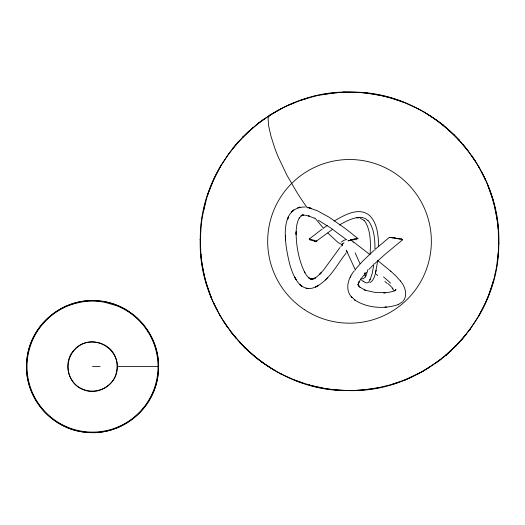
<?xml version="1.0" encoding="UTF-8"?>
<svg xmlns="http://www.w3.org/2000/svg" width="525" height="525" viewBox="0 0 525 525"><rect width="100%" height="100%" fill="white"/><g stroke="black" fill="none" stroke-linecap="round" stroke-linejoin="round"><path stroke-width="0.79" d="M346.205 252.919C336.289 265.473 328.394 282.706 312.224 288.199C298.561 290.929 292.753 274.536 289.741 264.213C285.528 247.255 277.266 206.745 305.281 207.014M374.988 250.103C374.968 240.995 374.601 231.289 369.967 223.177A22.614 18.756 -37.4 0 0 368.051 220.592M200.307 239.085C197.046 319.023 267.875 391.729 347.878 390.574C427.599 393.461 499.892 322.777 498.75 242.99C501.631 163.268 430.946 90.976 351.159 92.118C271.438 89.23 199.152 159.915 200.287 239.702L201.331 223.729L201.252 224.339L202.44 216.11L202.328 216.72L205.82 201.095L205.643 201.685C209.147 189.236 214.18 177.227 220.684 166.044L220.362 166.576L228.933 153.438L228.565 153.93L238.009 142.17L237.595 142.623L248.141 131.841L258.569 123.034L269.758 115.218L281.617 108.458L281.065 108.734L287.766 105.492L300.818 100.288L314.711 96.232L314.108 96.37C343.888 89.099 375.848 91.271 404.355 102.559L403.784 102.322L418.215 108.872L417.677 108.577C433.125 116.576 447.188 127.214 459.027 139.965L458.614 139.512L467.827 150.393L467.46 149.901L475.643 161.582L475.322 161.063L479.161 167.436L478.866 166.898L485.369 179.589L485.126 179.025C492.24 194.637 496.696 211.444 498.199 228.539L498.153 227.929L498.73 243.607L498.75 242.99L498.415 251.298L496.598 266.582L496.716 265.972L495.101 274.129L495.246 273.532C491.84 288.652 486.157 303.247 478.36 316.647L478.675 316.116L470.105 329.254L470.479 328.762L461.029 340.522L461.442 340.069L456.087 345.811L456.527 345.378L445.784 355.373L446.257 354.985L440.468 359.658L423.426 370.985L404.998 379.877L405.576 379.66L391.322 384.602L391.913 384.438L377.252 387.975L369.817 389.189L354.802 390.482L355.412 390.469C339.872 391.02 324.26 389.209 309.271 385.042L309.862 385.219L294.683 380.133L295.253 380.369L280.822 373.82L281.361 374.115C265.912 366.115 251.849 355.477 240.01 342.727L240.424 343.179L231.21 332.299L231.577 332.791L223.394 321.11L223.716 321.628L219.877 315.256L220.172 315.794L213.668 303.102L213.911 303.667C206.798 288.054 202.342 271.248 200.839 254.152L200.885 254.763L200.307 239.085L200.399 247.242L200.386 246.625M117.311 366.608C117.954 383.434 98.798 396.441 83.403 389.655C67.213 383.972 62.39 360.727 75.003 349.086C86.645 336.479 109.889 341.296 115.566 357.486C118.191 363.333 117.193 369.758 115.566 375.736C108.957 391.781 87.426 396.329 75.003 384.136C62.803 371.707 67.358 350.175 83.403 343.567C99.022 337.299 117.324 349.834 117.311 366.608L158.025 366.608M370.118 254.402C370.617 243.685 371.044 232.043 365.61 222.403A19.038 15.593 -35.9 0 0 363.996 220.408M498.415 251.298L498.468 250.681L497.707 258.963M377.777 260.551L375.362 273.558M373.964 263.832L372.212 273.479L370.053 279.937M376.189 270.139L375.67 272.363M367.933 269.522L367.749 270.263M203.936 208.563L203.792 209.16L205.82 201.095M367.644 270.703L365.853 275.979M493.218 281.597L493.395 281.006L488.309 296.179L488.545 295.614L485.297 303.266L485.559 302.708L478.36 316.647M375.06 274.614C374.122 277.633 372.921 281.151 369.889 282.653M208.09 193.738L207.88 194.322L213.741 179.425L213.478 179.983L220.684 166.044M395.699 289.688L395.174 290.791L395.948 289.492L395.194 290.364M358.286 283.493L359.139 281.669L358.089 284.898L358.168 284.156L358.194 285.049L358.155 284.412L358.995 286.374L358.299 285.167L360.078 287.405M354.336 270.769C348.108 277.994 344.42 290.036 352.117 297.583L351.14 296.5M350.168 277.423L350.976 275.887M358.798 282.391L360.99 278.88M269.758 115.218L268.242 117.757L268.111 118.991L268.688 126.066L270.887 135.857L274.522 147.42A135.378 97.637 75.8 0 0 278.099 156.686L286.821 175.022L297.163 192.8A258.74 186.618 75.8 0 0 307.328 207.907M365.164 277.2L363.136 278.873L360.918 278.197M369.298 281.249C368.123 283.762 364.895 283.224 363.595 281.151M339.977 247.531L323.8 269.712L319.292 274.726L321.562 272.39L317.192 276.504L314.016 278.703L315.735 277.732L311.699 279.3L313.609 278.919L310.734 279.018L311.719 279.116L309.881 278.631L310.898 279.005L308.221 277.403L309.14 278.138L306.62 275.461L304.356 271.806L304.927 272.862C298.738 260.164 296.087 245.844 296.12 231.774L296.1 234.649C296.159 228.861 296.454 222.698 299.473 217.593L299.191 218.039L302.157 215.178L300.937 215.827L302.466 215.027L301.245 215.663L303.673 215.014L302.275 215.158L305.287 215.224L309.389 216.175L308.523 215.906L314.501 218.308M403.279 301.015C408.03 294.866 404.972 286.223 400.365 280.928M361.896 277.62L366.325 272.239M355.609 269.108L362.775 261.037L374.043 250.333M233.336 147.696L232.942 148.168L238.009 142.17M465.701 334.996L466.095 334.523L461.029 340.522M341.375 242.077L343.724 240.345L346.835 239.439M325.257 280.022L327.567 277.627M368.944 269.41L373.203 265.112M242.95 136.881L242.511 137.314L253.253 127.319M374.692 263.675L385.809 253.687L402.675 239.735L401.507 239.538M402.747 301.639L398.121 304.671M450.896 350.851L451.356 350.444L445.784 355.373M375.716 248.85L389.314 237.379L393.763 237.818M394.157 238.094L395.036 237.379M313.307 240.391L311.975 239.84A3.524 0.571 25.2 0 0 311.2 239.538L310.885 239.439A4.633 0.735 25 0 0 310.478 239.321L309.225 239.032L322.173 229.077M316.253 240.719L315.597 241.165M316.188 241.29L316.949 241.402L315.722 241.139L316.188 241.29L332.673 229.208M258.569 123.034L258.077 123.401L264.075 118.998M440.468 359.658L440.961 359.29L434.962 363.694M323.84 227.876L327.219 225.52M429.279 367.474L429.804 367.152L417.421 374.233M269.233 115.539L281.617 108.458M334.182 221.005C344.439 215.066 359.205 206.286 369.941 215.834C377.541 223.886 378.348 235.751 378.617 246.271M343.639 243.036L344.013 242.819M339.373 225.002C345.496 221.53 351.953 218.013 359.087 217.337M394.511 290.811L395.292 290.437M398.416 304.546C384.359 309.291 367.382 308.208 354.795 300.018L355.609 300.602L351.422 296.815M287.766 105.492L287.201 105.742L294.039 102.815M411.278 377.199L411.836 376.95L404.998 379.877M307.722 207.434L317.317 210.722L329.175 217.245L345.463 228.651L357.945 238.494L357.171 238.639M353.752 239.649L347.937 240.857L350.333 240.279M351.041 240.05L352.695 239.498M393.652 291.152L389.655 292.195L383.808 292.845L385.54 292.747L375.322 292.478L365.308 290.266L365.695 290.417L359.743 287.083M300.818 100.288L300.234 100.478L307.716 98.09M398.219 382.403L398.803 382.213L391.322 384.602M353.542 239.236L354.355 239.019M321.786 94.717L321.175 94.822L336.715 92.669L336.105 92.708L344.242 92.21L343.626 92.223L359.467 92.446L358.857 92.4L367.133 93.161L366.522 93.076L382.305 95.76L381.708 95.616L389.767 97.65L389.176 97.473L404.355 102.559M377.252 387.975L377.862 387.87L362.322 390.023L362.939 389.983L354.802 390.482M356.108 238.672L357.945 238.494M364.514 275.566L365.676 275.454M402.675 239.735L401.75 239.708M356.685 217.888L356.888 217.875A13 11.123 -45.5 0 1 358.752 217.901M385.442 307.151L386.308 307.092L384.976 307.178M309.225 239.032L310.019 239.137M394.885 238.553L401.723 238.553M350.313 239.669L356.987 239.669M310.183 240.214L314.265 240.214M92.525 366.608L100.065 366.608M347.261 390.561L347.878 390.574L331.905 389.53L332.515 389.616L324.286 388.428L324.89 388.539L309.271 385.042M390.679 237.576L389.32 237.385M305.996 288.205L308.07 288.547L306.967 288.363M391.296 237.681L393.113 238.081M395.463 238.153L399.354 239.105M360.216 218.137L364.015 220.388M314.593 240.877L313.976 240.653M342.431 244.926L337.877 242.366L327.836 233.061M301.914 382.777L302.492 382.981L294.683 380.133M364.16 289.833L365.695 290.417M318.321 220.251L330.264 227.653L345.509 238.934M351.245 240.233L353.384 242.209M424.817 112.507L424.292 112.186L437.43 120.757L436.938 120.389L443.172 125.16L442.7 124.766L453.981 134.781L453.548 134.341L459.027 139.965M274.221 370.184L274.746 370.499L261.608 361.935L262.1 362.303L255.865 357.532L256.338 357.925L245.057 347.911L245.49 348.351L240.01 342.727M369.593 254.349L353.417 241.861M378.092 260.866L390.849 271.294M375.204 273.538L377.698 275.513M363.392 281.656L360.957 279.503M346.277 251.18L347.353 252.052M384.956 281.518L387.148 283.454M390.6 271.071L396.053 276.111L400.424 281M368.005 220.625L365.302 218.531L362.099 217.455A14.943 12.351 -41.7 0 0 359.08 217.402M392.123 288.304L394.498 291.067M323.518 228.355L314.856 217.914M463.549 145.084L463.155 144.605L467.827 150.393M235.489 337.608L235.882 338.087L231.21 332.299M471.863 155.899L471.522 155.393L475.643 161.582M227.174 326.793L227.515 327.298L223.394 321.11M365.452 274.267L364.652 273.046M364.717 273.131L365.137 273.833M358.299 285.167L358.536 285.58M340.856 246.14L341.099 246.586M355.445 270.158L346.277 250.103M482.403 173.44L482.134 172.889L485.369 179.589M216.635 309.251L216.904 309.803L213.668 303.102M359.973 263.642L355.169 252.893M488.053 185.863L487.83 185.292L492.772 199.539L492.608 198.949L494.629 206.535L494.498 205.938L497.359 221.051L497.287 220.441L498.199 228.539M210.984 296.828L211.207 297.399L206.266 283.152L206.43 283.743L204.409 276.157L204.54 276.754L201.679 261.64L201.751 262.251L200.839 254.152M342.136 245.451L342.202 244.427A5.598 2.244 -14 0 1 342.805 243.738M285.515 239.21L285.429 237.254L285.561 240.299M285.41 236.375L285.462 238.337L285.39 235.285M498.658 236.066L498.645 235.449L498.73 243.607M388.06 283.664A92.912 23.73 24.2 0 1 392.969 288.54M383.493 276.905A137.425 32.012 26 0 1 390.567 283.1M393.809 237.851A6.379 1.201 14.1 0 1 395.469 238.179M401.914 239.676A7.009 0.617 16.3 0 1 399.807 239.295M342.195 245.582A5.729 3.924 12.8 0 1 341.67 244.368M342.753 243.738A5.709 2.238 -14.8 0 1 343.317 243.272M351.008 240.076A4.476 0.532 -21.3 0 1 350.293 240.299M352.702 239.518A4.325 0.669 -17.8 0 1 353.528 239.262M354.533 238.855A5.48 1.109 -18.6 0 1 356.37 238.527M369.974 279.136A45.938 8.84 89.1 0 1 369.246 280.619M316.418 241.454A3.636 0.65 26.5 0 1 313.471 240.85M313.943 240.621A3.347 0.42 22.9 0 1 313.307 240.371M315.532 241.126A4.272 0.82 24.4 0 1 314.541 240.831M365.833 275.822A41.895 8.098 89 0 1 365.151 277.082M26.788 360.682C22.818 395.725 51.391 429.988 86.592 432.344C121.643 436.321 155.899 407.741 158.261 372.54C162.238 337.496 133.658 303.233 98.457 300.871C63.407 296.901 29.151 325.48 26.788 360.682M287.949 218.236L287.556 219.22L288.586 216.681L287.949 218.236M292.753 210.906L291.401 212.212L293.856 209.895L291.939 211.647L293.311 210.361L292.753 210.906M318.472 285.541L315.591 287.083L318.472 285.541M74.504 303.64L68.414 305.707A65.5 65.5 0 0 0 40.353 406.212A65.5 65.5 0 0 0 144.697 406.212A65.5 65.5 0 0 0 116.635 305.707L104.442 302.203A65.5 65.5 0 0 0 80.607 302.203L74.504 303.64M299.368 207.323L297.767 207.769L300.116 207.139L299.368 207.323M310.019 208.031L308.923 207.723L311.154 208.359L310.019 208.031M301.77 286.191L299.847 284.57L301.77 286.191M296.113 279.707L294.689 277.147L296.113 279.707M304.303 309.553A81.834 81.834 0 0 0 431.202 246.402A81.834 81.834 0 0 0 313.058 168.079A81.834 81.834 0 0 0 304.303 309.553M58.262 423.025A66.006 66.006 0 0 0 158.511 368.077A66.006 66.006 0 0 0 60.802 308.733A66.006 66.006 0 0 0 58.262 423.025"/></g></svg>
